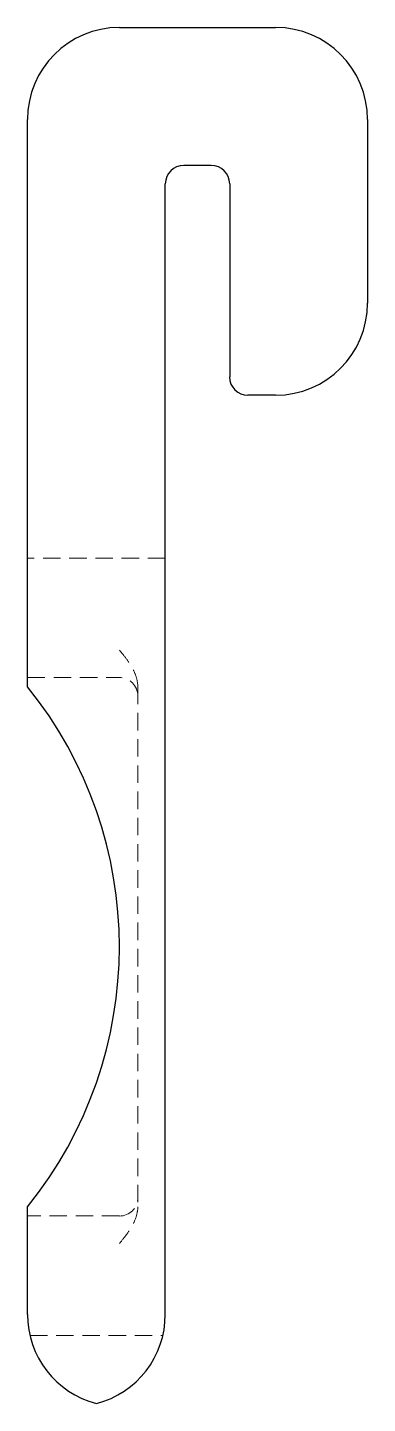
# Model space of a CAD drawing. Header units: millimetres. Extents: x 75 to 235, y 7 to 170.
# Drawn here: x 210.6 to 235.4, y 7 to 107 of the extents above.
import ezdxf

# ---------------------------------------------------------------- set-up
doc = ezdxf.new("R2010")
doc.units = ezdxf.units.MM
doc.linetypes.add('HIDDEN', pattern=[1.905, 1.27, -0.635])

msp = doc.modelspace()

# ---------------------------------------------------------------- linework, layer by layer
at = {"color": 7, "linetype": 'Continuous', "lineweight": 25}
for p, q in [((217.32, 107), (228.68, 107)), ((210.64, 59.09), (210.64, 100.32)), ((235.36, 100.32), (235.36, 86.96)), ((224, 96.98), (222, 96.98)), ((220.66, 13.47), (220.66, 95.64)), ((225.34, 95.64), (225.34, 81.61)), ((228.68, 80.28), (226.67, 80.28)), ((210.64, 13.47), (210.64, 21.3))]:
    msp.add_line(p, q, dxfattribs=at)
at = {"color": 7, "linetype": 'HIDDEN', "lineweight": 18}
for p, q in [((220.66, 68.44), (210.64, 68.44)), ((210.64, 59.76), (217.32, 59.76)), ((218.66, 59.09), (218.66, 21.3)), ((217.32, 20.63), (210.64, 20.63)), ((210.82, 11.94), (220.49, 11.94))]:
    msp.add_line(p, q, dxfattribs=at)
at = {"color": 7, "linetype": 'Continuous', "lineweight": 25}
for centre, radius, start, end in [((217.32, 100.32), 6.68, 90, 180), ((228.68, 100.32), 6.68, 0, 90), ((222, 95.64), 1.34, 90, 180), ((224, 95.64), 1.34, 0, 90), ((228.68, 86.96), 6.68, 270, 0), ((226.67, 81.61), 1.34, 180, 270), ((187.26, 40.19), 30.06, 321.0576, 38.9424), ((217.32, 13.47), 6.68, 180, 255.5225), ((213.98, 13.47), 6.68, 284.4775, 0)]:
    msp.add_arc(centre, radius, start, end, dxfattribs=at)
at = {"color": 7, "linetype": 'HIDDEN', "lineweight": 18}
for centre, start, end in [((217.32, 58.42), 0, 90), ((217.32, 21.96), 270, 0)]:
    msp.add_arc(centre, 1.34, start, end, dxfattribs=at)
for points in [[(218.66, 59.09), (218.66, 59.34), (218.61, 59.6), (218.45, 60.08), (218.35, 60.31), (218.09, 60.75), (217.95, 60.96), (217.64, 61.37), (217.48, 61.56), (217.32, 61.76)], [(218.66, 21.3), (218.66, 21.04), (218.61, 20.79), (218.45, 20.3), (218.35, 20.07), (218.09, 19.63), (217.95, 19.42), (217.64, 19.02), (217.48, 18.82), (217.32, 18.62)]]:
    msp.add_open_spline(points, degree=3, knots=[0, 0, 0, 0, 0.25, 0.25, 0.5, 0.5, 0.75, 0.75, 1, 1, 1, 1], dxfattribs=at)

doc.saveas('drawing.dxf')
